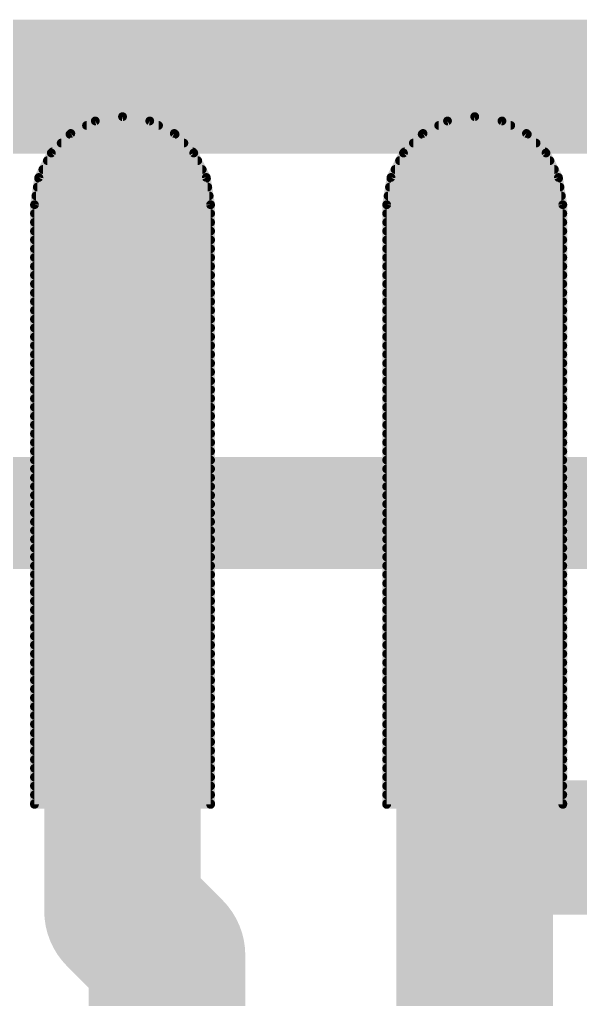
# Model space of a CAD drawing. Extents: x -5 to 103, y -6 to 58.
# Drawn here: x 17.663 to 18.3, y 22.078 to 23.19 of the extents above; entities that cross this region are included whole.
import ezdxf

# ---------------------------------------------------------------- set-up
doc = ezdxf.new("R2010")
doc.units = 0
for name, color, linetype in [('1', 12, 'CONTINUOUS'), ('16', 132, 'CONTINUOUS'), ('21', 40, 'CONTINUOUS'), ('51', 254, 'CONTINUOUS')]:
    doc.layers.add(name, color=color, linetype=linetype)

# ---------------------------------------------------------------- blocks, each defined once
blk = doc.blocks.new('RECT')
blk.add_solid([(-0.5, -0.5), (0.5, -0.5), (-0.5, 0.5), (0.5, 0.5)])

msp = doc.modelspace()

# ---------------------------------------------------------------- linework, layer by layer
at = {"layer": '1'}
for points, const_width in [([(17.7491, 23.0751), (17.7212, 23.0609)], 0.01), ([(17.78, 23.08), (17.7491, 23.0751)], 0.01), ([(17.8109, 23.0751), (17.78, 23.08)], 0.01), ([(17.8388, 23.0609), (17.8109, 23.0751)], 0.01), ([(18.1491, 23.0751), (18.1212, 23.0609)], 0.01), ([(18.18, 23.08), (18.1491, 23.0751)], 0.01), ([(18.2109, 23.0751), (18.18, 23.08)], 0.01), ([(18.2388, 23.0609), (18.2109, 23.0751)], 0.01), ([(17.7212, 23.0609), (17.6991, 23.0388)], 0.01), ([(17.7203, 23.06), (17.8397, 23.06)], 0.01), ([(17.7391, 23.07), (17.8209, 23.07)], 0.01), ([(17.8609, 23.0388), (17.8388, 23.0609)], 0.01), ([(18.1212, 23.0609), (18.0991, 23.0388)], 0.01), ([(18.1203, 23.06), (18.2397, 23.06)], 0.01), ([(18.1391, 23.07), (18.2209, 23.07)], 0.01), ([(18.2609, 23.0388), (18.2388, 23.0609)], 0.01), ([(17.7103, 23.05), (17.8497, 23.05)], 0.01), ([(18.1103, 23.05), (18.2497, 23.05)], 0.01), ([(17.6991, 23.0388), (17.6849, 23.0109)], 0.01), ([(17.7003, 23.04), (17.8597, 23.04)], 0.01), ([(17.8751, 23.0109), (17.8609, 23.0388)], 0.01), ([(18.0991, 23.0388), (18.0849, 23.0109)], 0.01), ([(18.1003, 23.04), (18.2597, 23.04)], 0.01), ([(18.2751, 23.0109), (18.2609, 23.0388)], 0.01), ([(17.6946, 23.03), (17.8654, 23.03)], 0.01), ([(18.0946, 23.03), (18.2654, 23.03)], 0.01), ([(17.6895, 23.02), (17.8705, 23.02)], 0.01), ([(18.0895, 23.02), (18.2705, 23.02)], 0.01), ([(17.6849, 23.0109), (17.68, 22.98)], 0.01), ([(17.6848, 23.01), (17.8753, 23.01)], 0.01), ([(17.88, 22.98), (17.8751, 23.0109)], 0.01), ([(18.0849, 23.0109), (18.08, 22.98)], 0.01), ([(18.0848, 23.01), (18.2752, 23.01)], 0.01), ([(18.28, 22.98), (18.2751, 23.0109)], 0.01), ([(17.6832, 23), (17.8768, 23)], 0.01), ([(18.0832, 23), (18.2768, 23)], 0.01), ([(17.6816, 22.99), (17.8784, 22.99)], 0.01), ([(18.0816, 22.99), (18.2784, 22.99)], 0.01), ([(17.68, 22.98), (17.68, 22.299)], 0.01), ([(17.68, 22.98), (17.88, 22.98)], 0.01), ([(17.88, 22.299), (17.88, 22.98)], 0.01), ([(18.08, 22.98), (18.08, 22.299)], 0.01), ([(18.08, 22.98), (18.28, 22.98)], 0.01), ([(18.28, 22.299), (18.28, 22.98)], 0.01), ([(17.68, 22.97), (17.88, 22.97)], 0.01), ([(17.68, 22.96), (17.88, 22.96)], 0.01), ([(18.08, 22.97), (18.28, 22.97)], 0.01), ([(18.08, 22.96), (18.28, 22.96)], 0.01), ([(17.68, 22.95), (17.88, 22.95)], 0.01), ([(18.08, 22.95), (18.28, 22.95)], 0.01), ([(17.68, 22.94), (17.88, 22.94)], 0.01), ([(18.08, 22.94), (18.28, 22.94)], 0.01), ([(17.68, 22.93), (17.88, 22.93)], 0.01), ([(18.08, 22.93), (18.28, 22.93)], 0.01), ([(17.68, 22.92), (17.88, 22.92)], 0.01), ([(18.08, 22.92), (18.28, 22.92)], 0.01), ([(17.68, 22.91), (17.88, 22.91)], 0.01), ([(18.08, 22.91), (18.28, 22.91)], 0.01), ([(17.68, 22.9), (17.88, 22.9)], 0.01), ([(18.08, 22.9), (18.28, 22.9)], 0.01), ([(17.68, 22.89), (17.88, 22.89)], 0.01), ([(18.08, 22.89), (18.28, 22.89)], 0.01), ([(17.68, 22.88), (17.88, 22.88)], 0.01), ([(18.08, 22.88), (18.28, 22.88)], 0.01), ([(17.68, 22.87), (17.88, 22.87)], 0.01), ([(17.68, 22.86), (17.88, 22.86)], 0.01), ([(18.08, 22.87), (18.28, 22.87)], 0.01), ([(18.08, 22.86), (18.28, 22.86)], 0.01), ([(17.68, 22.85), (17.88, 22.85)], 0.01), ([(18.08, 22.85), (18.28, 22.85)], 0.01), ([(17.68, 22.84), (17.88, 22.84)], 0.01), ([(18.08, 22.84), (18.28, 22.84)], 0.01), ([(17.68, 22.83), (17.88, 22.83)], 0.01), ([(18.08, 22.83), (18.28, 22.83)], 0.01), ([(17.68, 22.82), (17.88, 22.82)], 0.01), ([(18.08, 22.82), (18.28, 22.82)], 0.01), ([(17.68, 22.81), (17.88, 22.81)], 0.01), ([(17.78, 22.73), (17.78, 22.1781)], 0.1778), ([(18.08, 22.81), (18.28, 22.81)], 0.01), ([(18.18, 22.73), (18.18, 21.454)], 0.1778), ([(17.68, 22.8), (17.88, 22.8)], 0.01), ([(18.08, 22.8), (18.28, 22.8)], 0.01), ([(17.68, 22.79), (17.88, 22.79)], 0.01), ([(18.08, 22.79), (18.28, 22.79)], 0.01), ([(17.68, 22.78), (17.88, 22.78)], 0.01), ([(18.08, 22.78), (18.28, 22.78)], 0.01), ([(17.68, 22.77), (17.88, 22.77)], 0.01), ([(17.68, 22.76), (17.88, 22.76)], 0.01), ([(18.08, 22.77), (18.28, 22.77)], 0.01), ([(18.08, 22.76), (18.28, 22.76)], 0.01), ([(17.68, 22.75), (17.88, 22.75)], 0.01), ([(18.08, 22.75), (18.28, 22.75)], 0.01), ([(17.68, 22.74), (17.88, 22.74)], 0.01), ([(18.08, 22.74), (18.28, 22.74)], 0.01), ([(17.68, 22.73), (17.88, 22.73)], 0.01), ([(18.08, 22.73), (18.28, 22.73)], 0.01), ([(17.68, 22.72), (17.88, 22.72)], 0.01), ([(18.08, 22.72), (18.28, 22.72)], 0.01), ([(17.68, 22.71), (17.88, 22.71)], 0.01), ([(18.08, 22.71), (18.28, 22.71)], 0.01), ([(17.68, 22.7), (17.88, 22.7)], 0.01), ([(18.08, 22.7), (18.28, 22.7)], 0.01), ([(17.68, 22.69), (17.88, 22.69)], 0.01), ([(18.08, 22.69), (18.28, 22.69)], 0.01), ([(17.68, 22.68), (17.88, 22.68)], 0.01), ([(18.08, 22.68), (18.28, 22.68)], 0.01), ([(17.68, 22.67), (17.88, 22.67)], 0.01), ([(17.68, 22.66), (17.88, 22.66)], 0.01), ([(18.08, 22.67), (18.28, 22.67)], 0.01), ([(18.08, 22.66), (18.28, 22.66)], 0.01), ([(17.68, 22.65), (17.88, 22.65)], 0.01), ([(18.08, 22.65), (18.28, 22.65)], 0.01), ([(17.68, 22.64), (17.88, 22.64)], 0.01), ([(18.08, 22.64), (18.28, 22.64)], 0.01), ([(17.68, 22.63), (17.88, 22.63)], 0.01), ([(18.08, 22.63), (18.28, 22.63)], 0.01), ([(17.68, 22.62), (17.88, 22.62)], 0.01), ([(18.08, 22.62), (18.28, 22.62)], 0.01), ([(17.68, 22.61), (17.88, 22.61)], 0.01), ([(18.08, 22.61), (18.28, 22.61)], 0.01), ([(17.68, 22.6), (17.88, 22.6)], 0.01), ([(18.08, 22.6), (18.28, 22.6)], 0.01), ([(17.68, 22.59), (17.88, 22.59)], 0.01), ([(18.08, 22.59), (18.28, 22.59)], 0.01), ([(17.68, 22.58), (17.88, 22.58)], 0.01), ([(18.08, 22.58), (18.28, 22.58)], 0.01), ([(17.68, 22.57), (17.88, 22.57)], 0.01), ([(17.68, 22.56), (17.88, 22.56)], 0.01), ([(18.08, 22.57), (18.28, 22.57)], 0.01), ([(18.08, 22.56), (18.28, 22.56)], 0.01), ([(17.68, 22.55), (17.88, 22.55)], 0.01), ([(18.08, 22.55), (18.28, 22.55)], 0.01), ([(17.68, 22.54), (17.88, 22.54)], 0.01), ([(18.08, 22.54), (18.28, 22.54)], 0.01), ([(17.68, 22.53), (17.88, 22.53)], 0.01), ([(18.08, 22.53), (18.28, 22.53)], 0.01), ([(17.68, 22.52), (17.88, 22.52)], 0.01), ([(18.08, 22.52), (18.28, 22.52)], 0.01), ([(17.68, 22.51), (17.88, 22.51)], 0.01), ([(18.08, 22.51), (18.28, 22.51)], 0.01), ([(17.68, 22.5), (17.88, 22.5)], 0.01), ([(18.08, 22.5), (18.28, 22.5)], 0.01), ([(17.68, 22.49), (17.88, 22.49)], 0.01), ([(18.08, 22.49), (18.28, 22.49)], 0.01), ([(17.68, 22.48), (17.88, 22.48)], 0.01), ([(18.08, 22.48), (18.28, 22.48)], 0.01), ([(17.68, 22.47), (17.88, 22.47)], 0.01), ([(17.68, 22.46), (17.88, 22.46)], 0.01), ([(18.08, 22.47), (18.28, 22.47)], 0.01), ([(18.08, 22.46), (18.28, 22.46)], 0.01), ([(17.68, 22.45), (17.88, 22.45)], 0.01), ([(18.08, 22.45), (18.28, 22.45)], 0.01), ([(17.68, 22.44), (17.88, 22.44)], 0.01), ([(18.08, 22.44), (18.28, 22.44)], 0.01), ([(17.68, 22.43), (17.88, 22.43)], 0.01), ([(18.08, 22.43), (18.28, 22.43)], 0.01), ([(17.68, 22.42), (17.88, 22.42)], 0.01), ([(18.08, 22.42), (18.28, 22.42)], 0.01), ([(17.68, 22.41), (17.88, 22.41)], 0.01), ([(18.08, 22.41), (18.28, 22.41)], 0.01), ([(17.68, 22.4), (17.88, 22.4)], 0.01), ([(18.08, 22.4), (18.28, 22.4)], 0.01), ([(17.68, 22.39), (17.88, 22.39)], 0.01), ([(18.08, 22.39), (18.28, 22.39)], 0.01), ([(17.68, 22.38), (17.88, 22.38)], 0.01), ([(18.08, 22.38), (18.28, 22.38)], 0.01), ([(17.68, 22.37), (17.88, 22.37)], 0.01), ([(17.68, 22.36), (17.88, 22.36)], 0.01), ([(18.08, 22.37), (18.28, 22.37)], 0.01), ([(18.08, 22.36), (18.28, 22.36)], 0.01), ([(17.68, 22.35), (17.88, 22.35)], 0.01), ([(18.08, 22.35), (18.28, 22.35)], 0.01), ([(17.68, 22.34), (17.88, 22.34)], 0.01), ([(18.08, 22.34), (18.28, 22.34)], 0.01), ([(17.68, 22.33), (17.88, 22.33)], 0.01), ([(18.08, 22.33), (18.28, 22.33)], 0.01), ([(17.68, 22.32), (17.88, 22.32)], 0.01), ([(18.08, 22.32), (18.28, 22.32)], 0.01), ([(17.68, 22.31), (17.88, 22.31)], 0.01), ([(18.08, 22.31), (18.28, 22.31)], 0.01), ([(17.68, 22.3), (17.88, 22.3)], 0.01), ([(17.68, 22.299), (17.88, 22.299)], 0.01), ([(18.08, 22.3), (18.28, 22.3)], 0.01), ([(18.08, 22.299), (18.28, 22.299)], 0.01), ([(17.78, 22.1781), (17.8305, 22.1276)], 0.1778), ([(17.8305, 22.1276), (17.8305, 21.3613)], 0.1778)]:
    msp.add_lwpolyline(points, dxfattribs=dict(at, const_width=const_width))
for points, const_width in [([(17.7487, 23.0776, 1), (17.7495, 23.0726)], 0.005), ([(17.7502, 23.0729, 1), (17.748, 23.0773)], 0.005), ([(17.7804, 23.0825, 1), (17.7796, 23.0775)], 0.005), ([(17.7804, 23.0775, 1), (17.7796, 23.0825)], 0.005), ([(17.812, 23.0773, 1), (17.8098, 23.0729)], 0.005), ([(17.8105, 23.0726, 1), (17.8113, 23.0776)], 0.005), ([(18.1487, 23.0776, 1), (18.1495, 23.0726)], 0.005), ([(18.1502, 23.0729, 1), (18.148, 23.0773)], 0.005), ([(18.1804, 23.0825, 1), (18.1796, 23.0775)], 0.005), ([(18.1804, 23.0775, 1), (18.1796, 23.0825)], 0.005), ([(18.212, 23.0773, 1), (18.2098, 23.0729)], 0.005), ([(18.2105, 23.0726, 1), (18.2113, 23.0776)], 0.005), ([(17.7203, 23.0625, 1), (17.7203, 23.0575)], 0.005), ([(17.7201, 23.0631, 1), (17.7224, 23.0587)], 0.005), ([(17.723, 23.0591, 1), (17.7195, 23.0627)], 0.005), ([(17.7391, 23.0725, 1), (17.7391, 23.0675)], 0.005), ([(17.8209, 23.0675, 1), (17.8209, 23.0725)], 0.005), ([(17.8405, 23.0627, 1), (17.837, 23.0591)], 0.005), ([(17.8376, 23.0587, 1), (17.8399, 23.0631)], 0.005), ([(17.8397, 23.0575, 1), (17.8397, 23.0625)], 0.005), ([(18.1203, 23.0625, 1), (18.1203, 23.0575)], 0.005), ([(18.1201, 23.0631, 1), (18.1224, 23.0587)], 0.005), ([(18.123, 23.0591, 1), (18.1195, 23.0627)], 0.005), ([(18.1391, 23.0725, 1), (18.1391, 23.0675)], 0.005), ([(18.2209, 23.0675, 1), (18.2209, 23.0725)], 0.005), ([(18.2405, 23.0627, 1), (18.237, 23.0591)], 0.005), ([(18.2376, 23.0587, 1), (18.2399, 23.0631)], 0.005), ([(18.2397, 23.0575, 1), (18.2397, 23.0625)], 0.005), ([(17.7103, 23.0525, 1), (17.7103, 23.0475)], 0.005), ([(17.8497, 23.0475, 1), (17.8497, 23.0525)], 0.005), ([(18.1103, 23.0525, 1), (18.1103, 23.0475)], 0.005), ([(18.2497, 23.0475, 1), (18.2497, 23.0525)], 0.005), ([(17.6973, 23.0405, 1), (17.7009, 23.037)], 0.005), ([(17.7013, 23.0376, 1), (17.6969, 23.0399)], 0.005), ([(17.7003, 23.0425, 1), (17.7003, 23.0375)], 0.005), ([(17.8631, 23.0399, 1), (17.8587, 23.0376)], 0.005), ([(17.8591, 23.037, 1), (17.8627, 23.0405)], 0.005), ([(17.8597, 23.0375, 1), (17.8597, 23.0425)], 0.005), ([(18.0973, 23.0405, 1), (18.1009, 23.037)], 0.005), ([(18.1013, 23.0376, 1), (18.0969, 23.0399)], 0.005), ([(18.1003, 23.0425, 1), (18.1003, 23.0375)], 0.005), ([(18.2631, 23.0399, 1), (18.2587, 23.0376)], 0.005), ([(18.2591, 23.037, 1), (18.2627, 23.0405)], 0.005), ([(18.2597, 23.0375, 1), (18.2597, 23.0425)], 0.005), ([(17.6946, 23.0325, 1), (17.6946, 23.0275)], 0.005), ([(17.8654, 23.0275, 1), (17.8654, 23.0325)], 0.005), ([(18.0946, 23.0325, 1), (18.0946, 23.0275)], 0.005), ([(18.2654, 23.0275, 1), (18.2654, 23.0325)], 0.005), ([(17.6895, 23.0225, 1), (17.6895, 23.0175)], 0.005), ([(17.8705, 23.0175, 1), (17.8705, 23.0225)], 0.005), ([(18.0895, 23.0225, 1), (18.0895, 23.0175)], 0.005), ([(18.2705, 23.0175, 1), (18.2705, 23.0225)], 0.005), ([(17.6848, 23.0125, 1), (17.6848, 23.0075)], 0.005), ([(17.6874, 23.0105, 1), (17.6824, 23.0113)], 0.005), ([(17.6827, 23.012, 1), (17.6871, 23.0098)], 0.005), ([(17.8776, 23.0113, 1), (17.8726, 23.0105)], 0.005), ([(17.8729, 23.0098, 1), (17.8773, 23.012)], 0.005), ([(17.8753, 23.0075, 1), (17.8753, 23.0125)], 0.005), ([(18.0848, 23.0125, 1), (18.0848, 23.0075)], 0.005), ([(18.0874, 23.0105, 1), (18.0824, 23.0113)], 0.005), ([(18.0827, 23.012, 1), (18.0871, 23.0098)], 0.005), ([(18.2776, 23.0113, 1), (18.2726, 23.0105)], 0.005), ([(18.2729, 23.0098, 1), (18.2773, 23.012)], 0.005), ([(18.2752, 23.0075, 1), (18.2752, 23.0125)], 0.005), ([(17.6832, 23.0025, 1), (17.6832, 22.9975)], 0.005), ([(17.8768, 22.9975, 1), (17.8768, 23.0025)], 0.005), ([(18.0832, 23.0025, 1), (18.0832, 22.9975)], 0.005), ([(18.2768, 22.9975, 1), (18.2768, 23.0025)], 0.005), ([(17.6816, 22.9925, 1), (17.6816, 22.9875)], 0.005), ([(17.8784, 22.9875, 1), (17.8784, 22.9925)], 0.005), ([(18.0816, 22.9925, 1), (18.0816, 22.9875)], 0.005), ([(18.2784, 22.9875, 1), (18.2784, 22.9925)], 0.005), ([(17.6825, 22.98, 1), (17.6775, 22.98)], 0.005), ([(17.68, 22.9825, 1), (17.68, 22.9775)], 0.005), ([(17.6775, 22.9804, 1), (17.6825, 22.9796)], 0.005), ([(17.8825, 22.98, 1), (17.8775, 22.98)], 0.005), ([(17.8775, 22.9796, 1), (17.8825, 22.9804)], 0.005), ([(17.88, 22.9775, 1), (17.88, 22.9825)], 0.005), ([(18.0825, 22.98, 1), (18.0775, 22.98)], 0.005), ([(18.08, 22.9825, 1), (18.08, 22.9775)], 0.005), ([(18.0775, 22.9804, 1), (18.0825, 22.9796)], 0.005), ([(18.2825, 22.98, 1), (18.2775, 22.98)], 0.005), ([(18.2775, 22.9796, 1), (18.2825, 22.9804)], 0.005), ([(18.28, 22.9775, 1), (18.28, 22.9825)], 0.005), ([(17.68, 22.9725, 1), (17.68, 22.9675)], 0.005), ([(17.68, 22.9625, 1), (17.68, 22.9575)], 0.005), ([(17.88, 22.9675, 1), (17.88, 22.9725)], 0.005), ([(17.88, 22.9575, 1), (17.88, 22.9625)], 0.005), ([(18.08, 22.9725, 1), (18.08, 22.9675)], 0.005), ([(18.08, 22.9625, 1), (18.08, 22.9575)], 0.005), ([(18.28, 22.9675, 1), (18.28, 22.9725)], 0.005), ([(18.28, 22.9575, 1), (18.28, 22.9625)], 0.005), ([(17.68, 22.9525, 1), (17.68, 22.9475)], 0.005), ([(17.88, 22.9475, 1), (17.88, 22.9525)], 0.005), ([(18.08, 22.9525, 1), (18.08, 22.9475)], 0.005), ([(18.28, 22.9475, 1), (18.28, 22.9525)], 0.005), ([(17.68, 22.9425, 1), (17.68, 22.9375)], 0.005), ([(17.88, 22.9375, 1), (17.88, 22.9425)], 0.005), ([(18.08, 22.9425, 1), (18.08, 22.9375)], 0.005), ([(18.28, 22.9375, 1), (18.28, 22.9425)], 0.005), ([(17.68, 22.9325, 1), (17.68, 22.9275)], 0.005), ([(17.88, 22.9275, 1), (17.88, 22.9325)], 0.005), ([(18.08, 22.9325, 1), (18.08, 22.9275)], 0.005), ([(18.28, 22.9275, 1), (18.28, 22.9325)], 0.005), ([(17.68, 22.9225, 1), (17.68, 22.9175)], 0.005), ([(17.88, 22.9175, 1), (17.88, 22.9225)], 0.005), ([(18.08, 22.9225, 1), (18.08, 22.9175)], 0.005), ([(18.28, 22.9175, 1), (18.28, 22.9225)], 0.005), ([(17.68, 22.9125, 1), (17.68, 22.9075)], 0.005), ([(17.88, 22.9075, 1), (17.88, 22.9125)], 0.005), ([(18.08, 22.9125, 1), (18.08, 22.9075)], 0.005), ([(18.28, 22.9075, 1), (18.28, 22.9125)], 0.005), ([(17.68, 22.9025, 1), (17.68, 22.8975)], 0.005), ([(17.88, 22.8975, 1), (17.88, 22.9025)], 0.005), ([(18.08, 22.9025, 1), (18.08, 22.8975)], 0.005), ([(18.28, 22.8975, 1), (18.28, 22.9025)], 0.005), ([(17.68, 22.8925, 1), (17.68, 22.8875)], 0.005), ([(17.88, 22.8875, 1), (17.88, 22.8925)], 0.005), ([(18.08, 22.8925, 1), (18.08, 22.8875)], 0.005), ([(18.28, 22.8875, 1), (18.28, 22.8925)], 0.005), ([(17.68, 22.8825, 1), (17.68, 22.8775)], 0.005), ([(17.88, 22.8775, 1), (17.88, 22.8825)], 0.005), ([(18.08, 22.8825, 1), (18.08, 22.8775)], 0.005), ([(18.28, 22.8775, 1), (18.28, 22.8825)], 0.005), ([(17.68, 22.8725, 1), (17.68, 22.8675)], 0.005), ([(17.68, 22.8625, 1), (17.68, 22.8575)], 0.005), ([(17.88, 22.8675, 1), (17.88, 22.8725)], 0.005), ([(17.88, 22.8575, 1), (17.88, 22.8625)], 0.005), ([(18.08, 22.8725, 1), (18.08, 22.8675)], 0.005), ([(18.08, 22.8625, 1), (18.08, 22.8575)], 0.005), ([(18.28, 22.8675, 1), (18.28, 22.8725)], 0.005), ([(18.28, 22.8575, 1), (18.28, 22.8625)], 0.005), ([(17.68, 22.8525, 1), (17.68, 22.8475)], 0.005), ([(17.88, 22.8475, 1), (17.88, 22.8525)], 0.005), ([(18.08, 22.8525, 1), (18.08, 22.8475)], 0.005), ([(18.28, 22.8475, 1), (18.28, 22.8525)], 0.005), ([(17.68, 22.8425, 1), (17.68, 22.8375)], 0.005), ([(17.88, 22.8375, 1), (17.88, 22.8425)], 0.005), ([(18.08, 22.8425, 1), (18.08, 22.8375)], 0.005), ([(18.28, 22.8375, 1), (18.28, 22.8425)], 0.005), ([(17.68, 22.8325, 1), (17.68, 22.8275)], 0.005), ([(17.88, 22.8275, 1), (17.88, 22.8325)], 0.005), ([(18.08, 22.8325, 1), (18.08, 22.8275)], 0.005), ([(18.28, 22.8275, 1), (18.28, 22.8325)], 0.005), ([(17.68, 22.8225, 1), (17.68, 22.8175)], 0.005), ([(17.88, 22.8175, 1), (17.88, 22.8225)], 0.005), ([(18.08, 22.8225, 1), (18.08, 22.8175)], 0.005), ([(18.28, 22.8175, 1), (18.28, 22.8225)], 0.005), ([(17.68, 22.8125, 1), (17.68, 22.8075)], 0.005), ([(17.8245, 22.73, 1), (17.7355, 22.73)], 0.0889), ([(17.88, 22.8075, 1), (17.88, 22.8125)], 0.005), ([(18.08, 22.8125, 1), (18.08, 22.8075)], 0.005), ([(18.2245, 22.73, 1), (18.1355, 22.73)], 0.0889), ([(18.28, 22.8075, 1), (18.28, 22.8125)], 0.005), ([(17.68, 22.8025, 1), (17.68, 22.7975)], 0.005), ([(17.88, 22.7975, 1), (17.88, 22.8025)], 0.005), ([(18.08, 22.8025, 1), (18.08, 22.7975)], 0.005), ([(18.28, 22.7975, 1), (18.28, 22.8025)], 0.005), ([(17.68, 22.7925, 1), (17.68, 22.7875)], 0.005), ([(17.88, 22.7875, 1), (17.88, 22.7925)], 0.005), ([(18.08, 22.7925, 1), (18.08, 22.7875)], 0.005), ([(18.28, 22.7875, 1), (18.28, 22.7925)], 0.005), ([(17.68, 22.7825, 1), (17.68, 22.7775)], 0.005), ([(17.88, 22.7775, 1), (17.88, 22.7825)], 0.005), ([(18.08, 22.7825, 1), (18.08, 22.7775)], 0.005), ([(18.28, 22.7775, 1), (18.28, 22.7825)], 0.005), ([(17.68, 22.7725, 1), (17.68, 22.7675)], 0.005), ([(17.68, 22.7625, 1), (17.68, 22.7575)], 0.005), ([(17.88, 22.7675, 1), (17.88, 22.7725)], 0.005), ([(17.88, 22.7575, 1), (17.88, 22.7625)], 0.005), ([(18.08, 22.7725, 1), (18.08, 22.7675)], 0.005), ([(18.08, 22.7625, 1), (18.08, 22.7575)], 0.005), ([(18.28, 22.7675, 1), (18.28, 22.7725)], 0.005), ([(18.28, 22.7575, 1), (18.28, 22.7625)], 0.005), ([(17.68, 22.7525, 1), (17.68, 22.7475)], 0.005), ([(17.88, 22.7475, 1), (17.88, 22.7525)], 0.005), ([(18.08, 22.7525, 1), (18.08, 22.7475)], 0.005), ([(18.28, 22.7475, 1), (18.28, 22.7525)], 0.005), ([(17.68, 22.7425, 1), (17.68, 22.7375)], 0.005), ([(17.88, 22.7375, 1), (17.88, 22.7425)], 0.005), ([(18.08, 22.7425, 1), (18.08, 22.7375)], 0.005), ([(18.28, 22.7375, 1), (18.28, 22.7425)], 0.005), ([(17.68, 22.7325, 1), (17.68, 22.7275)], 0.005), ([(17.88, 22.7275, 1), (17.88, 22.7325)], 0.005), ([(18.08, 22.7325, 1), (18.08, 22.7275)], 0.005), ([(18.28, 22.7275, 1), (18.28, 22.7325)], 0.005), ([(17.68, 22.7225, 1), (17.68, 22.7175)], 0.005), ([(17.88, 22.7175, 1), (17.88, 22.7225)], 0.005), ([(18.08, 22.7225, 1), (18.08, 22.7175)], 0.005), ([(18.28, 22.7175, 1), (18.28, 22.7225)], 0.005), ([(17.68, 22.7125, 1), (17.68, 22.7075)], 0.005), ([(17.88, 22.7075, 1), (17.88, 22.7125)], 0.005), ([(18.08, 22.7125, 1), (18.08, 22.7075)], 0.005), ([(18.28, 22.7075, 1), (18.28, 22.7125)], 0.005), ([(17.68, 22.7025, 1), (17.68, 22.6975)], 0.005), ([(17.88, 22.6975, 1), (17.88, 22.7025)], 0.005), ([(18.08, 22.7025, 1), (18.08, 22.6975)], 0.005), ([(18.28, 22.6975, 1), (18.28, 22.7025)], 0.005), ([(17.68, 22.6925, 1), (17.68, 22.6875)], 0.005), ([(17.88, 22.6875, 1), (17.88, 22.6925)], 0.005), ([(18.08, 22.6925, 1), (18.08, 22.6875)], 0.005), ([(18.28, 22.6875, 1), (18.28, 22.6925)], 0.005), ([(17.68, 22.6825, 1), (17.68, 22.6775)], 0.005), ([(17.88, 22.6775, 1), (17.88, 22.6825)], 0.005), ([(18.08, 22.6825, 1), (18.08, 22.6775)], 0.005), ([(18.28, 22.6775, 1), (18.28, 22.6825)], 0.005), ([(17.68, 22.6725, 1), (17.68, 22.6675)], 0.005), ([(17.68, 22.6625, 1), (17.68, 22.6575)], 0.005), ([(17.88, 22.6675, 1), (17.88, 22.6725)], 0.005), ([(17.88, 22.6575, 1), (17.88, 22.6625)], 0.005), ([(18.08, 22.6725, 1), (18.08, 22.6675)], 0.005), ([(18.08, 22.6625, 1), (18.08, 22.6575)], 0.005), ([(18.28, 22.6675, 1), (18.28, 22.6725)], 0.005), ([(18.28, 22.6575, 1), (18.28, 22.6625)], 0.005), ([(17.68, 22.6525, 1), (17.68, 22.6475)], 0.005), ([(17.88, 22.6475, 1), (17.88, 22.6525)], 0.005), ([(18.08, 22.6525, 1), (18.08, 22.6475)], 0.005), ([(18.28, 22.6475, 1), (18.28, 22.6525)], 0.005), ([(17.68, 22.6425, 1), (17.68, 22.6375)], 0.005), ([(17.88, 22.6375, 1), (17.88, 22.6425)], 0.005), ([(18.08, 22.6425, 1), (18.08, 22.6375)], 0.005), ([(18.28, 22.6375, 1), (18.28, 22.6425)], 0.005), ([(17.68, 22.6325, 1), (17.68, 22.6275)], 0.005), ([(17.88, 22.6275, 1), (17.88, 22.6325)], 0.005), ([(18.08, 22.6325, 1), (18.08, 22.6275)], 0.005), ([(18.28, 22.6275, 1), (18.28, 22.6325)], 0.005), ([(17.68, 22.6225, 1), (17.68, 22.6175)], 0.005), ([(17.88, 22.6175, 1), (17.88, 22.6225)], 0.005), ([(18.08, 22.6225, 1), (18.08, 22.6175)], 0.005), ([(18.28, 22.6175, 1), (18.28, 22.6225)], 0.005), ([(17.68, 22.6125, 1), (17.68, 22.6075)], 0.005), ([(17.88, 22.6075, 1), (17.88, 22.6125)], 0.005), ([(18.08, 22.6125, 1), (18.08, 22.6075)], 0.005), ([(18.28, 22.6075, 1), (18.28, 22.6125)], 0.005), ([(17.68, 22.6025, 1), (17.68, 22.5975)], 0.005), ([(17.88, 22.5975, 1), (17.88, 22.6025)], 0.005), ([(18.08, 22.6025, 1), (18.08, 22.5975)], 0.005), ([(18.28, 22.5975, 1), (18.28, 22.6025)], 0.005), ([(17.68, 22.5925, 1), (17.68, 22.5875)], 0.005), ([(17.88, 22.5875, 1), (17.88, 22.5925)], 0.005), ([(18.08, 22.5925, 1), (18.08, 22.5875)], 0.005), ([(18.28, 22.5875, 1), (18.28, 22.5925)], 0.005), ([(17.68, 22.5825, 1), (17.68, 22.5775)], 0.005), ([(17.88, 22.5775, 1), (17.88, 22.5825)], 0.005), ([(18.08, 22.5825, 1), (18.08, 22.5775)], 0.005), ([(18.28, 22.5775, 1), (18.28, 22.5825)], 0.005), ([(17.68, 22.5725, 1), (17.68, 22.5675)], 0.005), ([(17.68, 22.5625, 1), (17.68, 22.5575)], 0.005), ([(17.88, 22.5675, 1), (17.88, 22.5725)], 0.005), ([(17.88, 22.5575, 1), (17.88, 22.5625)], 0.005), ([(18.08, 22.5725, 1), (18.08, 22.5675)], 0.005), ([(18.08, 22.5625, 1), (18.08, 22.5575)], 0.005), ([(18.28, 22.5675, 1), (18.28, 22.5725)], 0.005), ([(18.28, 22.5575, 1), (18.28, 22.5625)], 0.005), ([(17.68, 22.5525, 1), (17.68, 22.5475)], 0.005), ([(17.88, 22.5475, 1), (17.88, 22.5525)], 0.005), ([(18.08, 22.5525, 1), (18.08, 22.5475)], 0.005), ([(18.28, 22.5475, 1), (18.28, 22.5525)], 0.005), ([(17.68, 22.5425, 1), (17.68, 22.5375)], 0.005), ([(17.88, 22.5375, 1), (17.88, 22.5425)], 0.005), ([(18.08, 22.5425, 1), (18.08, 22.5375)], 0.005), ([(18.28, 22.5375, 1), (18.28, 22.5425)], 0.005), ([(17.68, 22.5325, 1), (17.68, 22.5275)], 0.005), ([(17.88, 22.5275, 1), (17.88, 22.5325)], 0.005), ([(18.08, 22.5325, 1), (18.08, 22.5275)], 0.005), ([(18.28, 22.5275, 1), (18.28, 22.5325)], 0.005), ([(17.68, 22.5225, 1), (17.68, 22.5175)], 0.005), ([(17.88, 22.5175, 1), (17.88, 22.5225)], 0.005), ([(18.08, 22.5225, 1), (18.08, 22.5175)], 0.005), ([(18.28, 22.5175, 1), (18.28, 22.5225)], 0.005), ([(17.68, 22.5125, 1), (17.68, 22.5075)], 0.005), ([(17.88, 22.5075, 1), (17.88, 22.5125)], 0.005), ([(18.08, 22.5125, 1), (18.08, 22.5075)], 0.005), ([(18.28, 22.5075, 1), (18.28, 22.5125)], 0.005), ([(17.68, 22.5025, 1), (17.68, 22.4975)], 0.005), ([(17.88, 22.4975, 1), (17.88, 22.5025)], 0.005), ([(18.08, 22.5025, 1), (18.08, 22.4975)], 0.005), ([(18.28, 22.4975, 1), (18.28, 22.5025)], 0.005), ([(17.68, 22.4925, 1), (17.68, 22.4875)], 0.005), ([(17.88, 22.4875, 1), (17.88, 22.4925)], 0.005), ([(18.08, 22.4925, 1), (18.08, 22.4875)], 0.005), ([(18.28, 22.4875, 1), (18.28, 22.4925)], 0.005), ([(17.68, 22.4825, 1), (17.68, 22.4775)], 0.005), ([(17.88, 22.4775, 1), (17.88, 22.4825)], 0.005), ([(18.08, 22.4825, 1), (18.08, 22.4775)], 0.005), ([(18.28, 22.4775, 1), (18.28, 22.4825)], 0.005), ([(17.68, 22.4725, 1), (17.68, 22.4675)], 0.005), ([(17.68, 22.4625, 1), (17.68, 22.4575)], 0.005), ([(17.88, 22.4675, 1), (17.88, 22.4725)], 0.005), ([(17.88, 22.4575, 1), (17.88, 22.4625)], 0.005), ([(18.08, 22.4725, 1), (18.08, 22.4675)], 0.005), ([(18.08, 22.4625, 1), (18.08, 22.4575)], 0.005), ([(18.28, 22.4675, 1), (18.28, 22.4725)], 0.005), ([(18.28, 22.4575, 1), (18.28, 22.4625)], 0.005), ([(17.68, 22.4525, 1), (17.68, 22.4475)], 0.005), ([(17.88, 22.4475, 1), (17.88, 22.4525)], 0.005), ([(18.08, 22.4525, 1), (18.08, 22.4475)], 0.005), ([(18.28, 22.4475, 1), (18.28, 22.4525)], 0.005), ([(17.68, 22.4425, 1), (17.68, 22.4375)], 0.005), ([(17.88, 22.4375, 1), (17.88, 22.4425)], 0.005), ([(18.08, 22.4425, 1), (18.08, 22.4375)], 0.005), ([(18.28, 22.4375, 1), (18.28, 22.4425)], 0.005), ([(17.68, 22.4325, 1), (17.68, 22.4275)], 0.005), ([(17.88, 22.4275, 1), (17.88, 22.4325)], 0.005), ([(18.08, 22.4325, 1), (18.08, 22.4275)], 0.005), ([(18.28, 22.4275, 1), (18.28, 22.4325)], 0.005), ([(17.68, 22.4225, 1), (17.68, 22.4175)], 0.005), ([(17.88, 22.4175, 1), (17.88, 22.4225)], 0.005), ([(18.08, 22.4225, 1), (18.08, 22.4175)], 0.005), ([(18.28, 22.4175, 1), (18.28, 22.4225)], 0.005), ([(17.68, 22.4125, 1), (17.68, 22.4075)], 0.005), ([(17.88, 22.4075, 1), (17.88, 22.4125)], 0.005), ([(18.08, 22.4125, 1), (18.08, 22.4075)], 0.005), ([(18.28, 22.4075, 1), (18.28, 22.4125)], 0.005), ([(17.68, 22.4025, 1), (17.68, 22.3975)], 0.005), ([(17.88, 22.3975, 1), (17.88, 22.4025)], 0.005), ([(18.08, 22.4025, 1), (18.08, 22.3975)], 0.005), ([(18.28, 22.3975, 1), (18.28, 22.4025)], 0.005), ([(17.68, 22.3925, 1), (17.68, 22.3875)], 0.005), ([(17.88, 22.3875, 1), (17.88, 22.3925)], 0.005), ([(18.08, 22.3925, 1), (18.08, 22.3875)], 0.005), ([(18.28, 22.3875, 1), (18.28, 22.3925)], 0.005), ([(17.68, 22.3825, 1), (17.68, 22.3775)], 0.005), ([(17.88, 22.3775, 1), (17.88, 22.3825)], 0.005), ([(18.08, 22.3825, 1), (18.08, 22.3775)], 0.005), ([(18.28, 22.3775, 1), (18.28, 22.3825)], 0.005), ([(17.68, 22.3725, 1), (17.68, 22.3675)], 0.005), ([(17.68, 22.3625, 1), (17.68, 22.3575)], 0.005), ([(17.88, 22.3675, 1), (17.88, 22.3725)], 0.005), ([(17.88, 22.3575, 1), (17.88, 22.3625)], 0.005), ([(18.08, 22.3725, 1), (18.08, 22.3675)], 0.005), ([(18.08, 22.3625, 1), (18.08, 22.3575)], 0.005), ([(18.28, 22.3675, 1), (18.28, 22.3725)], 0.005), ([(18.28, 22.3575, 1), (18.28, 22.3625)], 0.005), ([(17.68, 22.3525, 1), (17.68, 22.3475)], 0.005), ([(17.88, 22.3475, 1), (17.88, 22.3525)], 0.005), ([(18.08, 22.3525, 1), (18.08, 22.3475)], 0.005), ([(18.28, 22.3475, 1), (18.28, 22.3525)], 0.005), ([(17.68, 22.3425, 1), (17.68, 22.3375)], 0.005), ([(17.88, 22.3375, 1), (17.88, 22.3425)], 0.005), ([(18.08, 22.3425, 1), (18.08, 22.3375)], 0.005), ([(18.28, 22.3375, 1), (18.28, 22.3425)], 0.005), ([(17.68, 22.3325, 1), (17.68, 22.3275)], 0.005), ([(17.88, 22.3275, 1), (17.88, 22.3325)], 0.005), ([(18.08, 22.3325, 1), (18.08, 22.3275)], 0.005), ([(18.28, 22.3275, 1), (18.28, 22.3325)], 0.005), ([(17.68, 22.3225, 1), (17.68, 22.3175)], 0.005), ([(17.88, 22.3175, 1), (17.88, 22.3225)], 0.005), ([(18.08, 22.3225, 1), (18.08, 22.3175)], 0.005), ([(18.28, 22.3175, 1), (18.28, 22.3225)], 0.005), ([(17.68, 22.3125, 1), (17.68, 22.3075)], 0.005), ([(17.88, 22.3075, 1), (17.88, 22.3125)], 0.005), ([(18.08, 22.3125, 1), (18.08, 22.3075)], 0.005), ([(18.28, 22.3075, 1), (18.28, 22.3125)], 0.005), ([(17.68, 22.3025, 1), (17.68, 22.2975)], 0.005), ([(17.68, 22.3015, 1), (17.68, 22.2965)], 0.005), ([(17.6775, 22.299, 1), (17.6825, 22.299)], 0.005), ([(17.8775, 22.299, 1), (17.8825, 22.299)], 0.005), ([(17.88, 22.2975, 1), (17.88, 22.3025)], 0.005), ([(17.88, 22.2965, 1), (17.88, 22.3015)], 0.005), ([(18.08, 22.3025, 1), (18.08, 22.2975)], 0.005), ([(18.08, 22.3015, 1), (18.08, 22.2965)], 0.005), ([(18.0775, 22.299, 1), (18.0825, 22.299)], 0.005), ([(18.2775, 22.299, 1), (18.2825, 22.299)], 0.005), ([(18.28, 22.2975, 1), (18.28, 22.3025)], 0.005), ([(18.28, 22.2965, 1), (18.28, 22.3015)], 0.005), ([(17.8114, 22.2096, 1), (17.7486, 22.1467)], 0.0889), ([(17.7355, 22.1781, 1), (17.8245, 22.1781)], 0.0889), ([(17.875, 22.1276, 1), (17.786, 22.1276)], 0.0889), ([(17.7991, 22.0962, 1), (17.8619, 22.1591)], 0.0889)]:
    msp.add_lwpolyline(points, format="xyb", dxfattribs=dict(at, const_width=const_width))
at = {"layer": '16', "const_width": 0.1524}
msp.add_lwpolyline([(17.145, 23.114), (18.923, 23.114)], dxfattribs=at)
at = {"layer": '21', "const_width": 0.127}
msp.add_lwpolyline([(16.28, 22.63), (19.28, 22.63)], dxfattribs=at)
at = {"layer": '51', "const_width": 0.1524}
msp.add_lwpolyline([(18.18, 22.25), (19.2, 22.25)], dxfattribs=at)
at = {"layer": '51', "const_width": 0.0762}
msp.add_lwpolyline([(18.18, 22.2881, 1), (18.18, 22.2119)], format="xyb", dxfattribs=at)

# ---------------------------------------------------------------- block references
at = {"layer": '1', "xscale": 0.1, "yscale": 0.1}
for p in [(17.78, 22.73), (18.18, 22.73)]:
    msp.add_blockref('RECT', p, dxfattribs=at)

doc.saveas('drawing.dxf')
